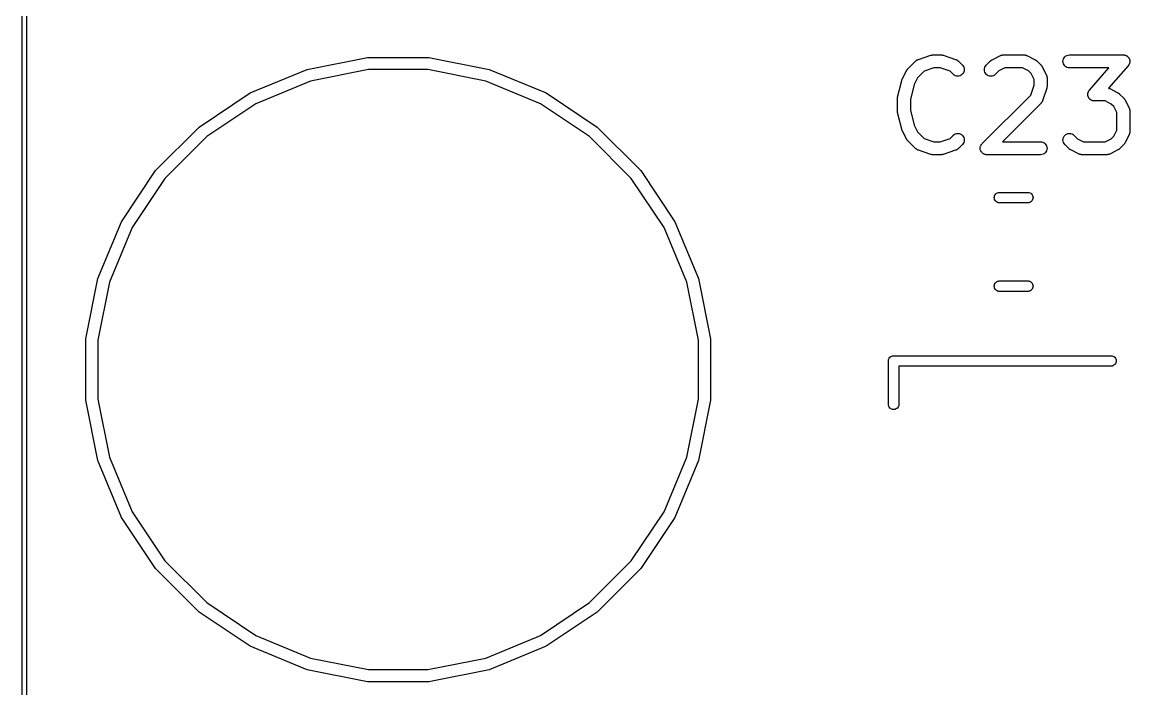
# Model space of a CAD drawing. Extents: x 40 to 70, y -130 to -60.
# Drawn here: x 39.98 to 52.72, y -114.28 to -106.6 of the extents above; entities that cross this region are included whole.
import ezdxf

# ---------------------------------------------------------------- set-up
doc = ezdxf.new("R2010")
doc.units = 0
doc.layers.add('BLACK', color=7, linetype='CONTINUOUS')

msp = doc.modelspace()

# ---------------------------------------------------------------- linework, layer by layer
at = {"layer": 'BLACK', "linetype": 'CONTINUOUS'}
for p, q in [((39.975, -125.001), (39.975, -64.9988)), ((40.025, -65.0011), (40.025, -124.999)), ((43.2521, -107.145), (43.9462, -107.007)), ((43.9462, -107.007), (44.6538, -107.007)), ((44.6538, -107.007), (45.3479, -107.145)), ((50.2762, -107.033), (50.2807, -107.03)), ((50.2807, -107.03), (50.2828, -107.03)), ((50.2828, -107.03), (50.2849, -107.029)), ((50.2849, -107.029), (50.4277, -106.981)), ((50.4277, -106.981), (50.4287, -106.981)), ((50.4287, -106.981), (50.4328, -106.98)), ((50.4328, -106.98), (50.4369, -106.979)), ((50.4369, -106.979), (50.44, -106.979)), ((50.44, -106.979), (50.443, -106.978)), ((50.443, -106.978), (50.4472, -106.978)), ((50.4472, -106.978), (50.4514, -106.977)), ((50.4514, -106.977), (50.5467, -106.977)), ((50.5467, -106.977), (50.5477, -106.977)), ((50.5477, -106.977), (50.5519, -106.978)), ((50.5519, -106.978), (50.5561, -106.978)), ((50.5561, -106.978), (50.5592, -106.979)), ((50.5592, -106.979), (50.5623, -106.979)), ((50.5623, -106.979), (50.5663, -106.98)), ((50.5663, -106.98), (50.5704, -106.981)), ((50.5704, -106.981), (50.7132, -107.029)), ((50.7132, -107.029), (50.7142, -107.029)), ((50.7142, -107.029), (50.7162, -107.03)), ((50.7162, -107.03), (50.7183, -107.031)), ((50.7183, -107.031), (50.7229, -107.033)), ((51.1322, -107.033), (51.2274, -106.985)), ((51.2274, -106.985), (51.2283, -106.985)), ((51.2283, -106.985), (51.2304, -106.984)), ((51.2304, -106.984), (51.2324, -106.983)), ((51.2324, -106.983), (51.2373, -106.982)), ((51.2373, -106.982), (51.2421, -106.98)), ((51.2421, -106.98), (51.2443, -106.979)), ((51.2443, -106.979), (51.2464, -106.979)), ((51.2464, -106.979), (51.2515, -106.978)), ((51.2515, -106.978), (51.2565, -106.978)), ((51.2565, -106.978), (51.2588, -106.978)), ((51.2588, -106.978), (51.261, -106.977)), ((51.261, -106.977), (51.499, -106.977)), ((51.499, -106.977), (51.5001, -106.977)), ((51.5001, -106.977), (51.5023, -106.978)), ((51.5023, -106.978), (51.5045, -106.978)), ((51.5045, -106.978), (51.5096, -106.978)), ((51.5096, -106.978), (51.5146, -106.979)), ((51.5146, -106.979), (51.5167, -106.98)), ((51.5167, -106.98), (51.5189, -106.98)), ((51.5189, -106.98), (51.5237, -106.982)), ((51.5237, -106.982), (51.5286, -106.983)), ((51.5286, -106.983), (51.5305, -106.985)), ((51.5305, -106.985), (51.5326, -106.985)), ((51.5326, -106.985), (51.6278, -107.033)), ((51.9494, -107.037), (51.9537, -107.023)), ((51.9537, -107.023), (51.9607, -107.01)), ((51.9607, -107.01), (51.97, -106.999)), ((51.97, -106.999), (51.9814, -106.99)), ((51.9814, -106.99), (51.9943, -106.983)), ((51.9943, -106.983), (52.0083, -106.979)), ((52.0083, -106.979), (52.0229, -106.977)), ((52.0229, -106.977), (52.6419, -106.977)), ((52.6419, -106.977), (52.643, -106.977)), ((52.643, -106.977), (52.6476, -106.978)), ((52.6476, -106.978), (52.6523, -106.978)), ((52.6523, -106.978), (52.6549, -106.979)), ((52.6549, -106.979), (52.6575, -106.979)), ((52.6575, -106.979), (52.662, -106.98)), ((52.662, -106.98), (52.6666, -106.982)), ((52.6666, -106.982), (52.6689, -106.983)), ((52.6689, -106.983), (52.6715, -106.983)), ((52.6715, -106.983), (52.6756, -106.986)), ((52.6756, -106.986), (52.6798, -106.988)), ((52.6798, -106.988), (52.682, -106.989)), ((52.682, -106.989), (52.6843, -106.99)), ((52.6843, -106.99), (52.6879, -106.994)), ((52.6879, -106.994), (52.6917, -106.996)), ((52.6917, -106.996), (52.6935, -106.998)), ((52.6935, -106.998), (52.6955, -107)), ((52.6955, -107), (52.6984, -107.004)), ((52.6984, -107.004), (52.7016, -107.007)), ((52.7016, -107.007), (52.703, -107.009)), ((52.703, -107.009), (52.7047, -107.011)), ((52.7047, -107.011), (52.7068, -107.015)), ((52.7068, -107.015), (52.7093, -107.019)), ((52.7093, -107.019), (52.7102, -107.022)), ((52.7102, -107.022), (52.7114, -107.024)), ((52.7114, -107.024), (52.7128, -107.029)), ((52.7128, -107.029), (52.7144, -107.033)), ((42.5983, -107.416), (43.2521, -107.145)), ((43.9599, -107.147), (43.2927, -107.279)), ((44.6401, -107.147), (43.9599, -107.147)), ((45.3073, -107.279), (44.6401, -107.147)), ((45.3479, -107.145), (46.0017, -107.416)), ((50.1467, -107.161), (50.149, -107.157)), ((50.149, -107.157), (50.151, -107.154)), ((50.151, -107.154), (50.153, -107.151)), ((50.153, -107.151), (50.1547, -107.148)), ((50.1547, -107.148), (50.1576, -107.145)), ((50.1576, -107.145), (50.1603, -107.142)), ((50.1603, -107.142), (50.2555, -107.047)), ((50.2555, -107.047), (50.2563, -107.046)), ((50.2563, -107.046), (50.258, -107.045)), ((50.258, -107.045), (50.2595, -107.043)), ((50.2595, -107.043), (50.2637, -107.04)), ((50.2637, -107.04), (50.2677, -107.037)), ((50.2677, -107.037), (50.2697, -107.036)), ((50.2697, -107.036), (50.2715, -107.035)), ((50.2715, -107.035), (50.2762, -107.033)), ((50.4636, -107.127), (50.3491, -107.166)), ((50.5345, -107.127), (50.4636, -107.127)), ((50.649, -107.166), (50.5345, -107.127)), ((50.7229, -107.033), (50.7275, -107.035)), ((50.7275, -107.035), (50.7293, -107.037)), ((50.7293, -107.037), (50.7312, -107.038)), ((50.7312, -107.038), (50.7352, -107.041)), ((50.7352, -107.041), (50.7394, -107.044)), ((50.7394, -107.044), (50.7408, -107.046)), ((50.7408, -107.046), (50.7426, -107.047)), ((50.7426, -107.047), (50.7902, -107.095)), ((50.7902, -107.095), (50.7909, -107.095)), ((50.7909, -107.095), (50.8, -107.107)), ((50.8, -107.107), (50.8068, -107.12)), ((50.8068, -107.12), (50.8109, -107.134)), ((50.8121, -107.148), (50.8106, -107.163)), ((50.8109, -107.134), (50.8121, -107.148)), ((51.0431, -107.147), (51.0446, -107.133)), ((51.0445, -107.162), (51.0431, -107.147)), ((51.0446, -107.133), (51.0489, -107.119)), ((51.0489, -107.119), (51.0558, -107.106)), ((51.0558, -107.106), (51.0651, -107.095)), ((51.0651, -107.095), (51.1127, -107.047)), ((51.1127, -107.047), (51.1134, -107.046)), ((51.1134, -107.046), (51.1167, -107.044)), ((51.1167, -107.044), (51.1198, -107.041)), ((51.1198, -107.041), (51.1224, -107.039)), ((51.1224, -107.039), (51.1249, -107.037)), ((51.1249, -107.037), (51.1286, -107.035)), ((51.1286, -107.035), (51.1322, -107.033)), ((51.2787, -107.127), (51.2101, -107.162)), ((51.4813, -107.127), (51.2787, -107.127)), ((51.5499, -107.162), (51.4813, -107.127)), ((51.6278, -107.033), (51.6288, -107.033)), ((51.6288, -107.033), (51.6323, -107.036)), ((51.6323, -107.036), (51.636, -107.038)), ((51.636, -107.038), (51.6384, -107.04)), ((51.6384, -107.04), (51.641, -107.041)), ((51.641, -107.041), (51.6441, -107.044)), ((51.6441, -107.044), (51.6473, -107.047)), ((51.6473, -107.047), (51.6949, -107.095)), ((51.6949, -107.095), (51.6957, -107.095)), ((51.6957, -107.095), (51.6983, -107.099)), ((51.6983, -107.099), (51.7012, -107.102)), ((51.7012, -107.102), (51.7029, -107.104)), ((51.7029, -107.104), (51.7048, -107.107)), ((51.7048, -107.107), (51.7067, -107.111)), ((51.7067, -107.111), (51.709, -107.114)), ((51.709, -107.114), (51.7566, -107.209)), ((51.9479, -107.052), (51.9494, -107.037)), ((51.9492, -107.066), (51.9479, -107.052)), ((51.9533, -107.08), (51.9492, -107.066)), ((51.9601, -107.093), (51.9533, -107.08)), ((51.9693, -107.105), (51.9601, -107.093)), ((51.9805, -107.114), (51.9693, -107.105)), ((51.9933, -107.121), (51.9805, -107.114)), ((52.0073, -107.126), (51.9933, -107.121)), ((52.0218, -107.127), (52.0073, -107.126)), ((52.0229, -107.127), (52.0218, -107.127)), ((52.4766, -107.127), (52.0229, -107.127)), ((52.2521, -107.384), (52.4766, -107.127)), ((52.6983, -107.102), (52.4715, -107.361)), ((52.7011, -107.098), (52.6983, -107.102)), ((52.7041, -107.094), (52.7011, -107.098)), ((52.7053, -107.092), (52.7041, -107.094)), ((52.7069, -107.09), (52.7053, -107.092)), ((52.7088, -107.086), (52.7069, -107.09)), ((52.711, -107.081), (52.7088, -107.086)), ((52.7118, -107.079), (52.711, -107.081)), ((52.7129, -107.077), (52.7118, -107.079)), ((52.714, -107.072), (52.7129, -107.077)), ((52.7154, -107.067), (52.714, -107.072)), ((52.7144, -107.033), (52.7148, -107.036)), ((52.7148, -107.036), (52.7156, -107.038)), ((52.7156, -107.065), (52.7154, -107.067)), ((52.7156, -107.038), (52.716, -107.043)), ((52.7162, -107.062), (52.7156, -107.065)), ((52.716, -107.043), (52.7168, -107.048)), ((52.7164, -107.058), (52.7162, -107.062)), ((52.7169, -107.053), (52.7164, -107.058)), ((52.7168, -107.048), (52.7167, -107.05)), ((52.7167, -107.05), (52.7169, -107.053)), ((43.2927, -107.279), (42.6643, -107.54)), ((45.9357, -107.54), (45.3073, -107.279)), ((50.0453, -107.463), (50.093, -107.272)), ((50.093, -107.272), (50.0932, -107.271)), ((50.0932, -107.271), (50.0933, -107.271)), ((50.0933, -107.271), (50.0934, -107.271)), ((50.0934, -107.271), (50.0959, -107.264)), ((50.0959, -107.264), (50.0983, -107.258)), ((50.0983, -107.258), (50.0985, -107.257)), ((50.0985, -107.257), (50.0986, -107.257)), ((50.0986, -107.257), (50.1463, -107.162)), ((50.1463, -107.162), (50.1467, -107.161)), ((50.275, -107.24), (50.2365, -107.317)), ((50.3491, -107.166), (50.275, -107.24)), ((50.6841, -107.201), (50.649, -107.166)), ((50.6954, -107.21), (50.6841, -107.201)), ((50.7083, -107.217), (50.6954, -107.21)), ((50.7223, -107.221), (50.7083, -107.217)), ((50.7369, -107.223), (50.7223, -107.221)), ((50.7515, -107.221), (50.7369, -107.223)), ((50.7655, -107.217), (50.7515, -107.221)), ((50.7784, -107.21), (50.7655, -107.217)), ((50.7898, -107.201), (50.7784, -107.21)), ((50.7992, -107.19), (50.7898, -107.201)), ((50.8062, -107.177), (50.7992, -107.19)), ((50.8106, -107.163), (50.8062, -107.177)), ((51.0487, -107.176), (51.0445, -107.162)), ((51.0555, -107.189), (51.0487, -107.176)), ((51.0647, -107.2), (51.0555, -107.189)), ((51.0759, -107.21), (51.0647, -107.2)), ((51.0888, -107.217), (51.0759, -107.21)), ((51.1028, -107.221), (51.0888, -107.217)), ((51.1173, -107.223), (51.1028, -107.221)), ((51.1319, -107.221), (51.1173, -107.223)), ((51.1459, -107.217), (51.1319, -107.221)), ((51.1589, -107.211), (51.1459, -107.217)), ((51.1704, -107.201), (51.1589, -107.211)), ((51.1711, -107.201), (51.1704, -107.201)), ((51.2101, -107.162), (51.1711, -107.201)), ((51.5803, -107.192), (51.5499, -107.162)), ((51.6145, -107.261), (51.5803, -107.192)), ((51.6145, -107.326), (51.6145, -107.261)), ((51.7566, -107.209), (51.7571, -107.21)), ((51.7571, -107.21), (51.7578, -107.212)), ((51.7578, -107.212), (51.7589, -107.214)), ((51.7589, -107.214), (51.7603, -107.219)), ((51.7603, -107.219), (51.7621, -107.224)), ((51.7621, -107.224), (51.7625, -107.226)), ((51.7625, -107.226), (51.7631, -107.228)), ((51.7631, -107.228), (51.7636, -107.233)), ((51.7636, -107.233), (51.7644, -107.238)), ((51.7644, -107.238), (51.7643, -107.241)), ((51.7643, -107.241), (51.7645, -107.243)), ((51.7645, -107.243), (51.7645, -107.338)), ((50.2365, -107.317), (50.1931, -107.49)), ((51.5764, -107.44), (51.6145, -107.326)), ((51.7607, -107.362), (51.7131, -107.505)), ((51.7616, -107.358), (51.7607, -107.362)), ((51.7629, -107.354), (51.7616, -107.358)), ((51.7632, -107.351), (51.7629, -107.354)), ((51.7639, -107.348), (51.7632, -107.351)), ((51.764, -107.343), (51.7639, -107.348)), ((51.7645, -107.339), (51.764, -107.343)), ((51.7645, -107.338), (51.7645, -107.339)), ((52.2351, -107.418), (52.2365, -107.414)), ((52.2365, -107.414), (52.2376, -107.409)), ((52.2376, -107.409), (52.2387, -107.407)), ((52.2387, -107.407), (52.2394, -107.404)), ((52.2394, -107.404), (52.2417, -107.4)), ((52.2417, -107.4), (52.2436, -107.396)), ((52.2436, -107.396), (52.2451, -107.394)), ((52.2451, -107.394), (52.2464, -107.391)), ((52.2464, -107.391), (52.2494, -107.388)), ((52.2494, -107.388), (52.2521, -107.384)), ((52.4715, -107.361), (52.4761, -107.363)), ((52.4761, -107.363), (52.481, -107.364)), ((52.481, -107.364), (52.4829, -107.365)), ((52.4829, -107.365), (52.485, -107.366)), ((52.485, -107.366), (52.5802, -107.414)), ((52.5802, -107.414), (52.5811, -107.414)), ((52.5811, -107.414), (52.5847, -107.417)), ((42.0098, -107.809), (42.5983, -107.416)), ((42.6643, -107.54), (42.0987, -107.918)), ((46.5013, -107.918), (45.9357, -107.54)), ((46.0017, -107.416), (46.5902, -107.809)), ((50.0431, -107.48), (50.0433, -107.479)), ((50.0431, -107.481), (50.0431, -107.48)), ((50.0431, -107.624), (50.0431, -107.481)), ((50.0432, -107.477), (50.0441, -107.471)), ((50.0433, -107.479), (50.0432, -107.477)), ((50.0441, -107.471), (50.0447, -107.465)), ((50.0447, -107.465), (50.0451, -107.464)), ((50.0451, -107.464), (50.0453, -107.463)), ((50.1931, -107.49), (50.1931, -107.615)), ((51.0174, -107.999), (51.5764, -107.44)), ((51.6949, -107.534), (51.2515, -107.977)), ((51.6963, -107.532), (51.6949, -107.534)), ((51.698, -107.531), (51.6963, -107.532)), ((51.701, -107.527), (51.698, -107.531)), ((51.7042, -107.523), (51.701, -107.527)), ((51.7053, -107.521), (51.7042, -107.523)), ((51.7066, -107.519), (51.7053, -107.521)), ((51.7087, -107.514), (51.7066, -107.519)), ((51.7111, -107.51), (51.7087, -107.514)), ((51.7118, -107.508), (51.7111, -107.51)), ((51.7127, -107.506), (51.7118, -107.508)), ((51.7131, -107.505), (51.7127, -107.506)), ((52.2336, -107.433), (52.2341, -107.428)), ((52.2338, -107.435), (52.2336, -107.433)), ((52.2337, -107.438), (52.2338, -107.435)), ((52.2345, -107.443), (52.2337, -107.438)), ((52.2341, -107.428), (52.2342, -107.423)), ((52.2342, -107.423), (52.2348, -107.421)), ((52.2349, -107.447), (52.2345, -107.443)), ((52.2348, -107.421), (52.2351, -107.418)), ((52.2356, -107.45), (52.2349, -107.447)), ((52.2361, -107.453), (52.2356, -107.45)), ((52.2377, -107.457), (52.2361, -107.453)), ((52.239, -107.461), (52.2377, -107.457)), ((52.2402, -107.464), (52.239, -107.461)), ((52.2412, -107.466), (52.2402, -107.464)), ((52.2436, -107.47), (52.2412, -107.466)), ((52.2458, -107.474), (52.2436, -107.47)), ((52.2475, -107.476), (52.2458, -107.474)), ((52.2488, -107.479), (52.2475, -107.476)), ((52.252, -107.482), (52.2488, -107.479)), ((52.255, -107.486), (52.252, -107.482)), ((52.257, -107.487), (52.255, -107.486)), ((52.2588, -107.489), (52.257, -107.487)), ((52.2626, -107.492), (52.2588, -107.489)), ((52.2662, -107.495), (52.2626, -107.492)), ((52.2685, -107.496), (52.2662, -107.495)), ((52.2706, -107.498), (52.2685, -107.496)), ((52.2749, -107.5), (52.2706, -107.498)), ((52.279, -107.502), (52.2749, -107.5)), ((52.2815, -107.503), (52.279, -107.502)), ((52.2839, -107.504), (52.2815, -107.503)), ((52.2885, -107.505), (52.2839, -107.504)), ((52.293, -107.507), (52.2885, -107.505)), ((52.2956, -107.507), (52.293, -107.507)), ((52.2982, -107.508), (52.2956, -107.507)), ((52.3028, -107.508), (52.2982, -107.508)), ((52.3075, -107.508), (52.3028, -107.508)), ((52.3086, -107.508), (52.3075, -107.508)), ((52.4337, -107.508), (52.3086, -107.508)), ((52.5022, -107.543), (52.4337, -107.508)), ((52.5847, -107.417), (52.5884, -107.419)), ((52.5884, -107.419), (52.5908, -107.421)), ((52.5908, -107.421), (52.5934, -107.422)), ((52.5934, -107.422), (52.5964, -107.425)), ((52.5964, -107.425), (52.5997, -107.428)), ((52.5997, -107.428), (52.6473, -107.476)), ((52.6473, -107.476), (52.6481, -107.476)), ((52.6481, -107.476), (52.6507, -107.48)), ((52.6507, -107.48), (52.6536, -107.483)), ((52.6536, -107.483), (52.6552, -107.485)), ((52.6552, -107.485), (52.6572, -107.488)), ((52.6572, -107.488), (52.6591, -107.491)), ((52.6591, -107.491), (52.6614, -107.495)), ((52.6614, -107.495), (52.709, -107.59)), ((50.0432, -107.625), (50.0431, -107.624)), ((50.0431, -107.626), (50.0432, -107.625)), ((50.0439, -107.632), (50.0431, -107.626)), ((50.0445, -107.638), (50.0439, -107.632)), ((50.0449, -107.64), (50.0445, -107.638)), ((50.0451, -107.641), (50.0449, -107.64)), ((50.0453, -107.642), (50.0451, -107.641)), ((50.093, -107.832), (50.0453, -107.642)), ((50.1931, -107.615), (50.2365, -107.788)), ((52.5326, -107.573), (52.5022, -107.543)), ((52.5669, -107.642), (52.5326, -107.573)), ((52.5669, -107.844), (52.5669, -107.642)), ((52.709, -107.59), (52.7094, -107.591)), ((52.7094, -107.591), (52.7102, -107.593)), ((52.7102, -107.593), (52.7112, -107.595)), ((52.7112, -107.595), (52.7127, -107.6)), ((52.7127, -107.6), (52.7145, -107.605)), ((52.7145, -107.605), (52.7148, -107.607)), ((52.7148, -107.607), (52.7155, -107.609)), ((52.7155, -107.609), (52.716, -107.614)), ((52.716, -107.614), (52.7168, -107.619)), ((52.7168, -107.619), (52.7167, -107.622)), ((52.7167, -107.622), (52.7169, -107.624)), ((52.7169, -107.624), (52.7169, -107.862)), ((50.2365, -107.788), (50.275, -107.865)), ((41.5094, -108.31), (42.0098, -107.809)), ((42.0987, -107.918), (41.6177, -108.399)), ((46.9823, -108.399), (46.5013, -107.918)), ((46.5902, -107.809), (47.0906, -108.31)), ((50.0931, -107.833), (50.093, -107.832)), ((50.0955, -107.84), (50.0931, -107.833)), ((50.0931, -107.833), (50.0931, -107.833)), ((50.0979, -107.846), (50.0955, -107.84)), ((50.0981, -107.847), (50.0979, -107.846)), ((50.0982, -107.847), (50.0981, -107.847)), ((50.0986, -107.848), (50.0982, -107.847)), ((50.1463, -107.943), (50.0986, -107.848)), ((50.275, -107.865), (50.3491, -107.939)), ((50.649, -107.939), (50.6841, -107.904)), ((50.6841, -107.904), (50.6849, -107.903)), ((50.6849, -107.903), (50.6963, -107.894)), ((50.6963, -107.894), (50.7093, -107.888)), ((50.7093, -107.888), (50.7233, -107.883)), ((50.7233, -107.883), (50.7379, -107.882)), ((50.7379, -107.882), (50.7525, -107.884)), ((50.7525, -107.884), (50.7664, -107.888)), ((50.7664, -107.888), (50.7793, -107.895)), ((50.7793, -107.895), (50.7905, -107.904)), ((50.7905, -107.904), (50.7998, -107.916)), ((50.7998, -107.916), (50.8066, -107.929)), ((51.9538, -107.928), (51.9608, -107.915)), ((51.9608, -107.915), (51.9702, -107.904)), ((51.9702, -107.904), (51.9816, -107.895)), ((51.9816, -107.895), (51.9945, -107.888)), ((51.9945, -107.888), (52.0085, -107.884)), ((52.0085, -107.884), (52.0231, -107.882)), ((52.0231, -107.882), (52.0377, -107.884)), ((52.0377, -107.884), (52.0517, -107.888)), ((52.0517, -107.888), (52.0646, -107.895)), ((52.0646, -107.895), (52.0759, -107.904)), ((52.0759, -107.904), (52.1149, -107.943)), ((52.5022, -107.943), (52.5326, -107.913)), ((52.5326, -107.913), (52.5669, -107.844)), ((52.709, -107.895), (52.6614, -107.991)), ((52.7098, -107.893), (52.709, -107.895)), ((52.7108, -107.891), (52.7098, -107.893)), ((52.7124, -107.887), (52.7108, -107.891)), ((52.7142, -107.882), (52.7124, -107.887)), ((52.7146, -107.88), (52.7142, -107.882)), ((52.7153, -107.877), (52.7146, -107.88)), ((52.7158, -107.872), (52.7153, -107.877)), ((52.7167, -107.867), (52.7158, -107.872)), ((52.7169, -107.863), (52.7167, -107.865)), ((52.7167, -107.865), (52.7167, -107.867)), ((52.7169, -107.862), (52.7169, -107.863)), ((50.1485, -107.947), (50.1463, -107.943)), ((50.1504, -107.95), (50.1485, -107.947)), ((50.1524, -107.953), (50.1504, -107.95)), ((50.154, -107.955), (50.1524, -107.953)), ((50.1569, -107.959), (50.154, -107.955)), ((50.1596, -107.962), (50.1569, -107.959)), ((50.1603, -107.963), (50.1596, -107.962)), ((50.2555, -108.058), (50.1603, -107.963)), ((50.3491, -107.939), (50.4636, -107.977)), ((50.4636, -107.977), (50.5345, -107.977)), ((50.5345, -107.977), (50.649, -107.939)), ((50.7902, -108.01), (50.7426, -108.058)), ((50.7995, -107.999), (50.7902, -108.01)), ((50.8064, -107.986), (50.7995, -107.999)), ((50.8107, -107.972), (50.8064, -107.986)), ((50.8066, -107.929), (50.8108, -107.943)), ((50.8121, -107.957), (50.8107, -107.972)), ((50.8108, -107.943), (50.8121, -107.957)), ((50.9955, -108.052), (50.9962, -108.045)), ((50.9962, -108.045), (50.997, -108.038)), ((50.997, -108.037), (50.9992, -108.03)), ((50.997, -108.038), (50.997, -108.037)), ((50.997, -108.037), (50.997, -108.037)), ((50.9992, -108.03), (51.0012, -108.024)), ((51.0012, -108.024), (51.0013, -108.023)), ((51.0013, -108.023), (51.0048, -108.017)), ((51.0013, -108.023), (51.0013, -108.023)), ((51.0048, -108.017), (51.0082, -108.011)), ((51.0082, -108.011), (51.0083, -108.01)), ((51.0082, -108.011), (51.0082, -108.011)), ((51.0083, -108.01), (51.0129, -108.005)), ((51.0129, -108.005), (51.0174, -107.999)), ((51.2515, -107.977), (51.6895, -107.977)), ((51.6895, -107.977), (51.6906, -107.977)), ((51.6906, -107.977), (51.7051, -107.979)), ((51.7051, -107.979), (51.7191, -107.983)), ((51.7191, -107.983), (51.7319, -107.99)), ((51.7319, -107.99), (51.7431, -108)), ((51.7431, -108), (51.7523, -108.011)), ((51.7523, -108.011), (51.7591, -108.024)), ((51.7591, -108.024), (51.7632, -108.038)), ((51.7632, -108.038), (51.7645, -108.053)), ((51.9479, -107.956), (51.9494, -107.942)), ((51.9491, -107.971), (51.9479, -107.956)), ((51.9532, -107.985), (51.9491, -107.971)), ((51.9494, -107.942), (51.9538, -107.928)), ((51.96, -107.998), (51.9532, -107.985)), ((51.9691, -108.009), (51.96, -107.998)), ((51.9698, -108.01), (51.9691, -108.009)), ((52.0174, -108.058), (51.9698, -108.01)), ((52.1149, -107.943), (52.1834, -107.977)), ((52.1834, -107.977), (52.4337, -107.977)), ((52.4337, -107.977), (52.5022, -107.943)), ((52.6473, -108.01), (52.5997, -108.058)), ((52.65, -108.007), (52.6473, -108.01)), ((52.6529, -108.004), (52.65, -108.007)), ((52.6546, -108.001), (52.6529, -108.004)), ((52.6566, -107.999), (52.6546, -108.001)), ((52.6586, -107.995), (52.6566, -107.999)), ((52.6609, -107.992), (52.6586, -107.995)), ((52.6614, -107.991), (52.6609, -107.992)), ((50.2572, -108.059), (50.2555, -108.058)), ((50.2587, -108.061), (50.2572, -108.059)), ((50.2629, -108.064), (50.2587, -108.061)), ((50.2668, -108.067), (50.2629, -108.064)), ((50.2688, -108.068), (50.2668, -108.067)), ((50.2706, -108.069), (50.2688, -108.068)), ((50.2752, -108.072), (50.2706, -108.069)), ((50.2797, -108.074), (50.2752, -108.072)), ((50.2819, -108.075), (50.2797, -108.074)), ((50.2839, -108.076), (50.2819, -108.075)), ((50.2849, -108.076), (50.2839, -108.076)), ((50.4277, -108.124), (50.2849, -108.076)), ((50.4318, -108.124), (50.4277, -108.124)), ((50.4358, -108.126), (50.4318, -108.124)), ((50.4389, -108.126), (50.4358, -108.126)), ((50.442, -108.127), (50.4389, -108.126)), ((50.4462, -108.127), (50.442, -108.127)), ((50.4504, -108.127), (50.4462, -108.127)), ((50.4514, -108.127), (50.4504, -108.127)), ((50.5467, -108.127), (50.4514, -108.127)), ((50.5509, -108.127), (50.5467, -108.127)), ((50.5551, -108.127), (50.5509, -108.127)), ((50.5581, -108.126), (50.5551, -108.127)), ((50.5612, -108.126), (50.5581, -108.126)), ((50.5653, -108.125), (50.5612, -108.126)), ((50.5694, -108.124), (50.5653, -108.125)), ((50.5704, -108.124), (50.5694, -108.124)), ((50.7132, -108.076), (50.5704, -108.124)), ((50.7153, -108.075), (50.7132, -108.076)), ((50.7174, -108.074), (50.7153, -108.075)), ((50.7219, -108.072), (50.7174, -108.074)), ((50.7266, -108.07), (50.7219, -108.072)), ((50.7284, -108.069), (50.7266, -108.07)), ((50.7304, -108.068), (50.7284, -108.069)), ((50.7344, -108.064), (50.7304, -108.068)), ((50.7386, -108.062), (50.7344, -108.064)), ((50.7401, -108.06), (50.7386, -108.062)), ((50.7418, -108.059), (50.7401, -108.06)), ((50.7426, -108.058), (50.7418, -108.059)), ((50.9962, -108.059), (50.9955, -108.052)), ((50.9955, -108.052), (50.9955, -108.052)), ((50.9955, -108.052), (50.9955, -108.052)), ((50.9968, -108.066), (50.9962, -108.059)), ((50.9968, -108.067), (50.9968, -108.066)), ((50.9969, -108.067), (50.9968, -108.067)), ((50.9989, -108.074), (50.9969, -108.067)), ((51.0009, -108.08), (50.9989, -108.074)), ((51.001, -108.081), (51.0009, -108.08)), ((51.0045, -108.087), (51.001, -108.081)), ((51.001, -108.081), (51.001, -108.081)), ((51.0077, -108.093), (51.0045, -108.087)), ((51.0078, -108.094), (51.0077, -108.093)), ((51.0079, -108.094), (51.0078, -108.094)), ((51.0124, -108.099), (51.0079, -108.094)), ((51.0169, -108.105), (51.0124, -108.099)), ((51.017, -108.105), (51.0169, -108.105)), ((51.0171, -108.105), (51.017, -108.105)), ((51.0226, -108.11), (51.0171, -108.105)), ((51.0281, -108.114), (51.0226, -108.11)), ((51.0282, -108.114), (51.0281, -108.114)), ((51.0283, -108.114), (51.0282, -108.114)), ((51.0347, -108.118), (51.0283, -108.114)), ((51.0409, -108.121), (51.0347, -108.118)), ((51.0411, -108.121), (51.0409, -108.121)), ((51.0412, -108.121), (51.0411, -108.121)), ((51.0481, -108.124), (51.0412, -108.121)), ((51.0549, -108.126), (51.0481, -108.124)), ((51.055, -108.126), (51.0549, -108.126)), ((51.0551, -108.126), (51.055, -108.126)), ((51.0623, -108.127), (51.0551, -108.126)), ((51.0694, -108.127), (51.0623, -108.127)), ((51.0697, -108.127), (51.0694, -108.127)), ((51.0705, -108.127), (51.0697, -108.127)), ((51.0697, -108.127), (51.0697, -108.127)), ((51.0697, -108.127), (51.0697, -108.127)), ((51.6895, -108.127), (51.0705, -108.127)), ((51.7041, -108.126), (51.6895, -108.127)), ((51.7181, -108.122), (51.7041, -108.126)), ((51.731, -108.115), (51.7181, -108.122)), ((51.7424, -108.106), (51.731, -108.115)), ((51.7517, -108.094), (51.7424, -108.106)), ((51.7587, -108.081), (51.7517, -108.094)), ((51.763, -108.067), (51.7587, -108.081)), ((51.7645, -108.053), (51.763, -108.067)), ((52.0207, -108.06), (52.0174, -108.058)), ((52.0237, -108.063), (52.0207, -108.06)), ((52.0263, -108.065), (52.0237, -108.063)), ((52.0288, -108.067), (52.0263, -108.065)), ((52.0325, -108.069), (52.0288, -108.067)), ((52.036, -108.071), (52.0325, -108.069)), ((52.0369, -108.072), (52.036, -108.071)), ((52.1322, -108.119), (52.0369, -108.072)), ((52.1342, -108.12), (52.1322, -108.119)), ((52.1362, -108.121), (52.1342, -108.12)), ((52.141, -108.123), (52.1362, -108.121)), ((52.1458, -108.125), (52.141, -108.123)), ((52.148, -108.125), (52.1458, -108.125)), ((52.1501, -108.126), (52.148, -108.125)), ((52.1552, -108.126), (52.1501, -108.126)), ((52.1603, -108.127), (52.1552, -108.126)), ((52.1625, -108.127), (52.1603, -108.127)), ((52.1647, -108.127), (52.1625, -108.127)), ((52.1657, -108.127), (52.1647, -108.127)), ((52.4514, -108.127), (52.1657, -108.127)), ((52.4536, -108.127), (52.4514, -108.127)), ((52.4558, -108.127), (52.4536, -108.127)), ((52.4609, -108.126), (52.4558, -108.127)), ((52.466, -108.126), (52.4609, -108.126)), ((52.4681, -108.125), (52.466, -108.126)), ((52.4703, -108.125), (52.4681, -108.125)), ((52.4751, -108.123), (52.4703, -108.125)), ((52.48, -108.122), (52.4751, -108.123)), ((52.482, -108.121), (52.48, -108.122)), ((52.484, -108.12), (52.482, -108.121)), ((52.485, -108.119), (52.484, -108.12)), ((52.5802, -108.072), (52.485, -108.119)), ((52.5838, -108.07), (52.5802, -108.072)), ((52.5875, -108.068), (52.5838, -108.07)), ((52.59, -108.066), (52.5875, -108.068)), ((52.5926, -108.064), (52.59, -108.066)), ((52.5957, -108.061), (52.5926, -108.064)), ((52.599, -108.059), (52.5957, -108.061)), ((52.5997, -108.058), (52.599, -108.059)), ((41.1163, -108.898), (41.5094, -108.31)), ((41.6177, -108.399), (41.2397, -108.964)), ((47.3603, -108.964), (46.9823, -108.399)), ((47.0906, -108.31), (47.4837, -108.898)), ((51.2055, -108.561), (51.2143, -108.56)), ((51.2143, -108.56), (51.5457, -108.56)), ((51.5457, -108.56), (51.5545, -108.561)), ((51.1569, -108.62), (51.1581, -108.608)), ((51.1581, -108.632), (51.1569, -108.62)), ((51.1581, -108.608), (51.1615, -108.597)), ((51.1615, -108.643), (51.1581, -108.632)), ((51.1615, -108.597), (51.1671, -108.587)), ((51.1671, -108.653), (51.1615, -108.643)), ((51.1671, -108.587), (51.1746, -108.577)), ((51.1746, -108.663), (51.1671, -108.653)), ((51.1746, -108.577), (51.1837, -108.57)), ((51.1837, -108.67), (51.1746, -108.663)), ((51.1837, -108.57), (51.1941, -108.564)), ((51.1941, -108.676), (51.1837, -108.67)), ((51.1941, -108.564), (51.2055, -108.561)), ((51.2055, -108.679), (51.1941, -108.676)), ((51.2143, -108.68), (51.2055, -108.679)), ((51.5457, -108.68), (51.2143, -108.68)), ((51.5545, -108.679), (51.5457, -108.68)), ((51.5545, -108.561), (51.5659, -108.564)), ((51.5659, -108.676), (51.5545, -108.679)), ((51.5659, -108.564), (51.5763, -108.57)), ((51.5763, -108.67), (51.5659, -108.676)), ((51.5763, -108.57), (51.5854, -108.577)), ((51.5854, -108.663), (51.5763, -108.67)), ((51.5854, -108.577), (51.5929, -108.587)), ((51.5929, -108.653), (51.5854, -108.663)), ((51.5929, -108.587), (51.5985, -108.597)), ((51.5985, -108.643), (51.5929, -108.653)), ((51.5985, -108.597), (51.6019, -108.608)), ((51.6019, -108.632), (51.5985, -108.643)), ((51.6019, -108.608), (51.6031, -108.62)), ((51.6031, -108.62), (51.6019, -108.632)), ((40.8454, -109.552), (41.1163, -108.898)), ((47.4837, -108.898), (47.7546, -109.552)), ((41.2397, -108.964), (40.9794, -109.593)), ((47.6206, -109.593), (47.3603, -108.964)), ((40.7074, -110.246), (40.8454, -109.552)), ((47.7546, -109.552), (47.8926, -110.246)), ((51.2055, -109.581), (51.2143, -109.58)), ((51.2143, -109.58), (51.5457, -109.58)), ((51.5457, -109.58), (51.5545, -109.581)), ((40.9794, -109.593), (40.8467, -110.26)), ((47.7533, -110.26), (47.6206, -109.593)), ((51.1569, -109.64), (51.1581, -109.628)), ((51.1581, -109.652), (51.1569, -109.64)), ((51.1581, -109.628), (51.1615, -109.617)), ((51.1615, -109.663), (51.1581, -109.652)), ((51.1615, -109.617), (51.1671, -109.607)), ((51.1671, -109.673), (51.1615, -109.663)), ((51.1671, -109.607), (51.1746, -109.597)), ((51.1746, -109.683), (51.1671, -109.673)), ((51.1746, -109.597), (51.1837, -109.59)), ((51.1837, -109.69), (51.1746, -109.683)), ((51.1837, -109.59), (51.1941, -109.584)), ((51.1941, -109.696), (51.1837, -109.69)), ((51.1941, -109.584), (51.2055, -109.581)), ((51.2055, -109.699), (51.1941, -109.696)), ((51.2143, -109.7), (51.2055, -109.699)), ((51.5457, -109.7), (51.2143, -109.7)), ((51.5545, -109.699), (51.5457, -109.7)), ((51.5545, -109.581), (51.5659, -109.584)), ((51.5659, -109.696), (51.5545, -109.699)), ((51.5659, -109.584), (51.5763, -109.59)), ((51.5763, -109.69), (51.5659, -109.696)), ((51.5763, -109.59), (51.5854, -109.597)), ((51.5854, -109.683), (51.5763, -109.69)), ((51.5854, -109.597), (51.5929, -109.607)), ((51.5929, -109.673), (51.5854, -109.683)), ((51.5929, -109.607), (51.5985, -109.617)), ((51.5985, -109.663), (51.5929, -109.673)), ((51.5985, -109.617), (51.6019, -109.628)), ((51.6019, -109.652), (51.5985, -109.663)), ((51.6019, -109.628), (51.6031, -109.64)), ((51.6031, -109.64), (51.6019, -109.652)), ((40.7074, -110.954), (40.7074, -110.246)), ((40.8467, -110.26), (40.8467, -110.94)), ((47.7533, -110.94), (47.7533, -110.26)), ((47.8926, -110.246), (47.8926, -110.954)), ((49.9443, -110.477), (49.9499, -110.467)), ((49.9499, -110.467), (49.9574, -110.457)), ((49.9574, -110.457), (49.9665, -110.45)), ((49.9665, -110.45), (49.9769, -110.444)), ((49.9769, -110.444), (49.9882, -110.441)), ((49.9882, -110.441), (49.9971, -110.44)), ((49.9971, -110.44), (50, -110.44)), ((50, -110.44), (50.0029, -110.44)), ((50.0029, -110.44), (52.5029, -110.44)), ((52.5029, -110.44), (52.5118, -110.441)), ((52.5118, -110.441), (52.5231, -110.444)), ((52.5231, -110.444), (52.5335, -110.45)), ((52.5335, -110.45), (52.5426, -110.457)), ((52.5426, -110.457), (52.5501, -110.467)), ((52.5501, -110.467), (52.5557, -110.477)), ((49.9397, -110.5), (49.9409, -110.488)), ((49.94, -110.503), (49.9397, -110.5)), ((49.94, -111.003), (49.94, -110.503)), ((49.9409, -110.488), (49.9443, -110.477)), ((52.5029, -110.56), (50.06, -110.56)), ((50.06, -110.56), (50.06, -111.003)), ((52.5118, -110.559), (52.5029, -110.56)), ((52.5231, -110.556), (52.5118, -110.559)), ((52.5335, -110.55), (52.5231, -110.556)), ((52.5426, -110.543), (52.5335, -110.55)), ((52.5501, -110.533), (52.5426, -110.543)), ((52.5557, -110.523), (52.5501, -110.533)), ((52.5557, -110.477), (52.5591, -110.488)), ((52.5591, -110.512), (52.5557, -110.523)), ((52.5591, -110.488), (52.5603, -110.5)), ((52.5603, -110.5), (52.5591, -110.512)), ((40.8454, -111.648), (40.7074, -110.954)), ((40.8467, -110.94), (40.9794, -111.607)), ((47.6206, -111.607), (47.7533, -110.94)), ((47.8926, -110.954), (47.7546, -111.648)), ((49.9409, -111.012), (49.94, -111.003)), ((49.9443, -111.023), (49.9409, -111.012)), ((49.9499, -111.033), (49.9443, -111.023)), ((49.9574, -111.043), (49.9499, -111.033)), ((49.9665, -111.05), (49.9574, -111.043)), ((49.9769, -111.056), (49.9665, -111.05)), ((49.9882, -111.059), (49.9769, -111.056)), ((50, -111.06), (49.9882, -111.059)), ((50.0118, -111.059), (50, -111.06)), ((50.0231, -111.056), (50.0118, -111.059)), ((50.0335, -111.05), (50.0231, -111.056)), ((50.0426, -111.043), (50.0335, -111.05)), ((50.0501, -111.033), (50.0426, -111.043)), ((50.0557, -111.023), (50.0501, -111.033)), ((50.0591, -111.012), (50.0557, -111.023)), ((50.06, -111.003), (50.0591, -111.012)), ((40.9794, -111.607), (41.2397, -112.236)), ((47.3603, -112.236), (47.6206, -111.607)), ((41.1163, -112.302), (40.8454, -111.648)), ((47.7546, -111.648), (47.4837, -112.302)), ((41.2397, -112.236), (41.6177, -112.801)), ((46.9823, -112.801), (47.3603, -112.236)), ((41.5094, -112.89), (41.1163, -112.302)), ((47.4837, -112.302), (47.0906, -112.89)), ((42.0098, -113.391), (41.5094, -112.89)), ((41.6177, -112.801), (42.0987, -113.282)), ((46.5013, -113.282), (46.9823, -112.801)), ((47.0906, -112.89), (46.5902, -113.391)), ((42.5983, -113.784), (42.0098, -113.391)), ((42.0987, -113.282), (42.6643, -113.66)), ((45.9357, -113.66), (46.5013, -113.282)), ((46.5902, -113.391), (46.0017, -113.784)), ((43.2521, -114.055), (42.5983, -113.784)), ((42.6643, -113.66), (43.2927, -113.921)), ((45.3073, -113.921), (45.9357, -113.66)), ((46.0017, -113.784), (45.3479, -114.055)), ((43.2927, -113.921), (43.9599, -114.053)), ((44.6401, -114.053), (45.3073, -113.921)), ((43.9462, -114.193), (43.2521, -114.055)), ((43.9599, -114.053), (44.6401, -114.053)), ((45.3479, -114.055), (44.6538, -114.193)), ((44.6538, -114.193), (43.9462, -114.193))]:
    msp.add_line(p, q, dxfattribs=at)

doc.saveas('drawing.dxf')
